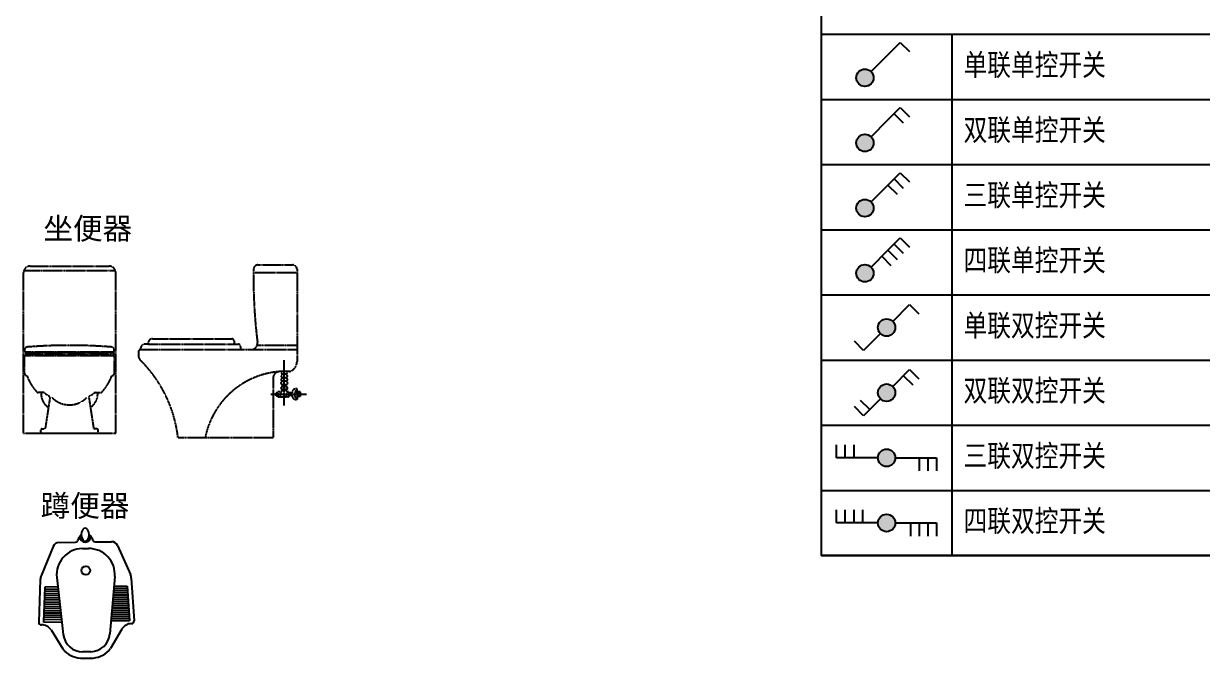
# Model space of a CAD drawing. Extents: x -153478 to 95136, y -45571 to 574449.
# Drawn here: x 83763 to 89190, y 13589 to 16512 of the extents above; entities that cross this region are included whole.
import ezdxf

# ---------------------------------------------------------------- set-up
doc = ezdxf.new("R2010")
doc.units = 0
doc.header["$LTSCALE"] = 10
doc.header["$MEASUREMENT"] = 0
doc.linetypes.add('DASH', pattern=[0.35, 0.25, -0.1])
doc.layers.get('0').update_dxf_attribs({"linetype": 'CONTINUOUS'})
for name, color, linetype in [('A 活动家具', 43, 'CONTINUOUS'), ('K地漏', 43, 'CONTINUOUS'), ('SHY强弱电开关', 1, 'CONTINUOUS')]:
    doc.layers.add(name, color=color, linetype=linetype)
doc.styles.add('-宋体', font='simhei.ttf', dxfattribs={"width": 0.8})
doc.styles.add('中文说明', font='simhei.ttf')

# ---------------------------------------------------------------- blocks, each defined once
blk = doc.blocks.new('*U87')
at = {"linetype": 'ByBlock'}
h = blk.add_hatch(color=0, dxfattribs=at)
edge = h.paths.add_edge_path()
edge.add_arc((0, 0), 40, 0, 360)
for p, q in [((106.1, 106.1), (162.6, 162.6)), ((162.6, 162.6), (205.1, 120.2)), ((28.3, 28.3), (106.1, 106.1))]:
    blk.add_line(p, q)
at = {"color": 0, "linetype": 'ByBlock'}
blk.add_circle((0, 0), 40, dxfattribs=at)
blk = doc.blocks.new('*U85')
at = {"linetype": 'ByBlock'}
h = blk.add_hatch(color=0, dxfattribs=at)
edge = h.paths.add_edge_path()
edge.add_arc((0, 0), 40, 0, 360)
for p, q in [((106.1, 106.1), (162.6, 162.6)), ((134.4, 134.4), (176.8, 91.9)), ((162.6, 162.6), (205.1, 120.2)), ((28.3, 28.3), (106.1, 106.1))]:
    blk.add_line(p, q)
at = {"color": 0, "linetype": 'ByBlock'}
blk.add_circle((0, 0), 40, dxfattribs=at)
blk = doc.blocks.new('*U71')
at = {"linetype": 'ByBlock'}
h = blk.add_hatch(color=0, dxfattribs=at)
edge = h.paths.add_edge_path()
edge.add_arc((0, 0), 40, 0, 360)
for p, q in [((106.1, 106.1), (162.6, 162.6)), ((134.4, 134.4), (176.8, 91.9)), ((162.6, 162.6), (205.1, 120.2)), ((28.3, 28.3), (106.1, 106.1)), ((106.1, 106.1), (148.5, 63.6))]:
    blk.add_line(p, q)
at = {"color": 0, "linetype": 'ByBlock'}
blk.add_circle((0, 0), 40, dxfattribs=at)
blk = doc.blocks.new('*U72')
at = {"linetype": 'ByBlock'}
h = blk.add_hatch(color=0, dxfattribs=at)
edge = h.paths.add_edge_path()
edge.add_arc((0, 0), 40, 0, 360)
for p, q in [((106.1, 106.1), (162.6, 162.6)), ((134.4, 134.4), (176.8, 91.9)), ((162.6, 162.6), (205.1, 120.2)), ((28.3, 28.3), (106.1, 106.1)), ((77.8, 77.8), (120.2, 35.4)), ((106.1, 106.1), (148.5, 63.6))]:
    blk.add_line(p, q)
at = {"color": 0, "linetype": 'ByBlock'}
blk.add_circle((0, 0), 40, dxfattribs=at)
blk = doc.blocks.new('*U73')
at = {"linetype": 'ByBlock'}
h = blk.add_hatch(color=0, dxfattribs=at)
edge = h.paths.add_edge_path()
edge.add_arc((0, 0), 40, 0, 360)
for p, q in [((28.3, 28.3), (106.1, 106.1)), ((106.1, 106.1), (148.5, 63.6)), ((-28.3, -28.3), (-106.1, -106.1)), ((-106.1, -106.1), (-148.5, -63.6))]:
    blk.add_line(p, q)
at = {"color": 0, "linetype": 'ByBlock'}
blk.add_circle((0, 0), 40, dxfattribs=at)
blk = doc.blocks.new('*U74')
at = {"linetype": 'ByBlock'}
h = blk.add_hatch(color=0, dxfattribs=at)
edge = h.paths.add_edge_path()
edge.add_arc((0, 0), 40, 0, 360)
for p, q in [((28.3, 28.3), (106.1, 106.1)), ((77.8, 77.8), (120.2, 35.4)), ((106.1, 106.1), (148.5, 63.6)), ((-77.8, -77.8), (-120.2, -35.4)), ((-28.3, -28.3), (-106.1, -106.1)), ((-106.1, -106.1), (-148.5, -63.6))]:
    blk.add_line(p, q)
at = {"color": 0, "linetype": 'ByBlock'}
blk.add_circle((0, 0), 40, dxfattribs=at)
blk = doc.blocks.new('*U75')
at = {"linetype": 'ByBlock'}
h = blk.add_hatch(color=0, dxfattribs=at)
edge = h.paths.add_edge_path()
edge.add_arc((0, 0), 40, 0, 360)
for p, q in [((106.1, 106.1), (162.6, 162.6)), ((134.4, 134.4), (176.8, 91.9)), ((162.6, 162.6), (205.1, 120.2)), ((28.3, 28.3), (106.1, 106.1)), ((106.1, 106.1), (148.5, 63.6)), ((-28.3, -28.3), (-106.1, -106.1)), ((-134.4, -134.4), (-176.8, -91.9)), ((-106.1, -106.1), (-162.6, -162.6)), ((-106.1, -106.1), (-148.5, -63.6)), ((-162.6, -162.6), (-205.1, -120.2))]:
    blk.add_line(p, q)
at = {"color": 0, "linetype": 'ByBlock'}
blk.add_circle((0, 0), 40, dxfattribs=at)
blk = doc.blocks.new('*U76')
at = {"linetype": 'ByBlock'}
h = blk.add_hatch(color=0, dxfattribs=at)
edge = h.paths.add_edge_path()
edge.add_arc((0, 0), 40, 0, 360)
for p, q in [((106.1, 106.1), (162.6, 162.6)), ((134.4, 134.4), (176.8, 91.9)), ((162.6, 162.6), (205.1, 120.2)), ((28.3, 28.3), (106.1, 106.1)), ((77.8, 77.8), (120.2, 35.4)), ((106.1, 106.1), (148.5, 63.6)), ((-77.8, -77.8), (-120.2, -35.4)), ((-28.3, -28.3), (-106.1, -106.1)), ((-134.4, -134.4), (-176.8, -91.9)), ((-106.1, -106.1), (-162.6, -162.6)), ((-106.1, -106.1), (-148.5, -63.6)), ((-162.6, -162.6), (-205.1, -120.2))]:
    blk.add_line(p, q)
at = {"color": 0, "linetype": 'ByBlock'}
blk.add_circle((0, 0), 40, dxfattribs=at)
blk = doc.blocks.new('A$C1AE12A9F')
at = {"layer": 'K地漏'}
for p, q in [((66.4, 515.1, -450), (11.1, 380.6, -450)), ((93.7, 533.7, -450), (169.1, 534.8, -450)), ((259.9, 536, -450), (335.3, 537, -450)), ((363.1, 519.2, -450), (422.1, 386.3, -450)), ((7.4, 363.5, -450), (0, 166.4, -450)), ((426.3, 369.2, -450), (439.1, 172.4, -450)), ((56.7, 130.5, -450), (111.5, 43, -450)), ((383.4, 135, -450), (331, 46, -450)), ((239.6, 0.5, -450), (204.1, 0, -450)), ((204.1, 0, -450), (239.6, 0.5, -450))]:
    blk.add_line(p, q, dxfattribs=at)
at = {"layer": 'K地漏', "color": 43}
for p, q in [((200.9, 505.2, -450), (229, 505.6, -450)), ((83.2, 372.7, -450), (113, 109.8, -450)), ((350.3, 376.3, -450), (327.6, 112.8, -450)), ((239.2, 30.5, -450), (203.7, 30, -450))]:
    blk.add_line(p, q, dxfattribs=at)
at = {"layer": 'K地漏', "color": 49}
for p, q in [((27.9, 327.7, -450), (21.7, 167, -450)), ((88.7, 328.6, -450), (27.9, 327.7, -450)), ((346, 332.1, -450), (406.7, 332.9, -450)), ((406.7, 332.9, -450), (417.4, 172.4, -450)), ((93.9, 278.6, -450), (26, 277.7, -450)), ((92.7, 288.6, -450), (26.4, 287.7, -450)), ((91.6, 298.6, -450), (26.8, 297.7, -450)), ((90.5, 308.6, -450), (27.2, 307.7, -450)), ((89.3, 318.6, -450), (27.6, 317.7, -450)), ((341.3, 272, -450), (410.7, 273, -450)), ((342.2, 282, -450), (410, 283, -450)), ((343, 292, -450), (409.4, 292.9, -450)), ((343.9, 302.1, -450), (408.7, 302.9, -450)), ((344.8, 312.1, -450), (408, 312.9, -450)), ((345.6, 322.1, -450), (407.4, 322.9, -450)), ((100.7, 218.7, -450), (23.7, 217.7, -450)), ((99.5, 228.7, -450), (24.1, 227.7, -450)), ((98.4, 238.7, -450), (24.4, 237.7, -450)), ((97.3, 248.7, -450), (24.8, 247.7, -450)), ((96.1, 258.7, -450), (25.2, 257.7, -450)), ((95, 268.6, -450), (25.6, 267.7, -450)), ((337, 222, -450), (414, 223, -450)), ((337.9, 232, -450), (413.3, 233, -450)), ((338.7, 242, -450), (412.7, 243, -450)), ((339.6, 252, -450), (412, 253, -450)), ((340.4, 262, -450), (411.4, 263, -450)), ((21.7, 167, -450), (106.4, 168.1, -450)), ((105.2, 178.8, -450), (22.1, 177.6, -450)), ((104.1, 188.8, -450), (22.5, 187.6, -450)), ((102.9, 198.7, -450), (22.9, 197.7, -450)), ((101.8, 208.7, -450), (23.3, 207.7, -450)), ((417.4, 172.4, -450), (332.6, 171.2, -450)), ((333.6, 181.9, -450), (416.7, 183, -450)), ((334.4, 191.9, -450), (416, 193, -450)), ((335.3, 201.9, -450), (415.3, 203, -450)), ((336.1, 211.9, -450), (414.7, 213, -450))]:
    blk.add_line(p, q, dxfattribs=at)
blk.add_circle((216.3, 404.2, -450), 20, dxfattribs=at)
at = {"layer": 'K地漏'}
for centre, radius, start, end in [((213.8, 585.3, -450), 13.4, 35.6138, 145.9543), ((241.4, 520.2, -450), 66.5, 132.919, 161.2839), ((214.2, 560.2, -450), 25, 180.7841, 0.7841), ((240.4, 569.5, -450), 44.3, 148.2389, 213.3292), ((214.3, 553, -450), 13.4, 215.6138, 325.9543), ((187.7, 568.8, -450), 44.3, 328.2389, 33.3292), ((188.1, 519.5, -450), 66.5, 20.2842, 48.6491), ((94.2, 503.7, -450), 30, 90.7841, 157.6462), ((169, 544.8, -450), 10, 270.7841, 341.2839), ((259.8, 546, -450), 10, 200.2842, 270.7841), ((335.7, 507, -450), 30, 23.9219, 90.7841), ((57.3, 361.6, -450), 50, 157.6462, 177.857), ((376.4, 366, -450), 50, 3.7111, 23.9219), ((12, 166, -450), 12, 177.857, 272.176), ((427.1, 171.6, -450), 12, 269.3921, 3.7111), ((14.3, 104, -450), 50, 32.055, 92.176), ((426.4, 109.7, -450), 50, 89.3921, 149.5131), ((153.9, 69.6, -450), 50, 212.055, 226.0748), ((202.5, 120, -450), 120, 226.0748, 270.7841), ((238, 120.5, -450), 120, 270.7841, 315.4933), ((287.9, 71.4, -450), 50, 315.4933, 329.5131)]:
    blk.add_arc(centre, radius, start, end, dxfattribs=at)
at = {"layer": 'K地漏', "color": 43}
for centre, radius, start, end in [((202.5, 385.2, -450), 120, 90.7841, 185.9925), ((230.6, 385.6, -450), 120, 355.5756, 90.7841), ((202.5, 120, -450), 90, 186.4786, 270.7841), ((238, 120.5, -450), 90, 270.7841, 355.0895)]:
    blk.add_arc(centre, radius, start, end, dxfattribs=at)
blk = doc.blocks.new('A$C1C374184')
at = {"layer": 'A 活动家具', "linetype": 'DASH', "ltscale": 0.25}
for p, q in [((30, 768.4), (394.3, 768.4)), ((0, 0), (0, 738.4)), ((1.7, 748.4), (422.6, 748.4)), ((424.3, 0), (424.3, 738.4)), ((4.8, 382.7), (4.8, 377.9)), ((417.2, 377.9), (417.2, 382.7)), ((4.8, 274.8), (4.8, 353.4)), ((8.4, 374.3), (413.6, 374.3)), ((8.4, 357), (413.6, 357)), ((417.2, 353.4), (417.2, 274.8)), ((92.8, 186), (66.6, 186)), ((121.5, 164.4), (99.8, 23.1)), ((300.4, 164.4), (322.2, 23.1)), ((329.1, 186), (355.3, 186)), ((78.8, 5), (78.8, 13.8)), ((83.8, 18.8), (94.8, 18.8)), ((338.1, 18.8), (327.1, 18.8)), ((343.1, 5), (343.1, 13.8)), ((0, 0), (424.3, 0)), ((83.8, 0), (338.1, 0))]:
    blk.add_line(p, q, dxfattribs=at)
blk.add_lwpolyline([(413.6, 371), (413.6, 360.8), (9.8, 360.8), (9.8, 371)], close=True, dxfattribs=at)
for centre, radius, start, end in [((30, 738.4), 30, 90, 180), ((394.3, 738.4), 30, 0, 90), ((17.9, 383), 13.2, 100.3876, 181.4571), ((211, -2045), 2448.8, 85.4231, 94.5769), ((404, 383), 13.2, 358.5429, 79.6124), ((8.4, 377.9), 3.6, 180, 270), ((8.4, 353.4), 3.6, 90, 180), ((413.6, 377.9), 3.6, 270, 0), ((413.6, 353.4), 3.6, 0, 90), ((15.6, 274.8), 10.8, 180, 270), ((406.4, 274.8), 10.8, 270, 0), ((211, 332.4), 207, 199.286, 224.4095), ((211, 332.4), 207, 315.5905, 340.714), ((66.6, 191), 5, 224.4095, 270), ((158.3, 181.3), 77.7, 176.5562, 235.4953), ((92.8, 181), 5, 52.027, 90), ((211, 332.4), 187, 232.027, 240.5506), ((116.6, 165.1), 5, 351.2545, 60.5506), ((211, 241.1), 111.4, 224.4427, 315.5573), ((305.4, 165.1), 5, 119.4494, 188.7455), ((211, 332.4), 187, 299.4494, 308.4969), ((263.7, 181.3), 77.7, 304.5047, 3.4438), ((329.1, 181), 5, 90, 127.973), ((355.3, 191), 5, 270, 315.5905), ((355.3, 191), 5, 270, 315.5905), ((83.8, 13.8), 5, 90, 180), ((83.8, 5), 5, 180, 270), ((94.8, 23.8), 5, 270, 351.591), ((327.1, 23.8), 5, 188.409, 270), ((338.1, 13.8), 5, 0, 90), ((338.1, 5), 5, 270, 0)]:
    blk.add_arc(centre, radius, start, end, dxfattribs=at)
blk = doc.blocks.new('A$C0C3E7C42')
at = {"layer": 'A 活动家具', "linetype": 'DASH', "ltscale": 0.25}
for p, q in [((529.8, 760.1), (730, 760.1)), ((550, 795.1), (710, 795.1)), ((730, 775.1), (730, 351)), ((45, 435), (45, 430)), ((65, 455), (430, 455)), ((440, 445), (440, 430)), ((0, 395), (0, 377.7)), ((10, 405), (10, 410)), ((10, 405), (470, 405)), ((45, 430), (30, 430)), ((45, 430), (440, 430)), ((440, 430), (460, 430)), ((470, 420), (470, 405)), ((470, 405), (518.1, 405)), ((518.1, 405), (730, 405)), ((546.3, 425), (730, 425)), ((671.5, 148), (671.5, 356.9)), ((620, 273.8), (620, 0)), ((696.7, 303.8), (650, 303.8)), ((678.7, 275.2), (664.3, 275.2)), ((678.2, 291.3), (664.9, 291.3)), ((681.1, 220.7), (661.9, 220.7)), ((679.9, 243.1), (662.5, 243.2)), ((680.6, 233.9), (662.5, 233.9)), ((679.3, 259.1), (663.7, 259.1)), ((609.2, 200), (773, 200)), ((641.9, 211.2), (641.9, 186)), ((656.7, 211.2), (641.9, 211.2)), ((680.6, 216.5), (662.3, 216.5)), ((691.1, 206.7), (691.1, 193.3)), ((730, 210.2), (730, 189.8)), ((731.1, 209.8), (731.5, 190.5)), ((733.3, 210), (735, 190)), ((738, 190.1), (736.9, 210.4)), ((739.5, 210.1), (739.7, 190.1)), ((741.5, 210.2), (741.7, 190.1)), ((182.2, 0), (620, 0))]:
    blk.add_line(p, q, dxfattribs=at)
for points in [[(662.5, 243.2), (662.5, 233.9)], [(680.6, 243.2), (680.6, 233.9)], [(642, 207), (633.3, 205.1), (633.3, 192.1)], [(642, 190.2), (633.3, 192.1), (633.3, 205.1)], [(744.1, 210.2), (744.1, 189.8)]]:
    blk.add_lwpolyline(points, dxfattribs=at)
for points in [[(744.1, 210.2), (730, 210.2), (730, 224.3), (730, 224.3), (726.4, 224.3, 0.44658), (707.5, 206.7), (691.1, 206.7), (691.1, 211.2), (686.4, 211.2)], [(744.1, 189.8), (730, 189.8), (730, 175.7), (730, 175.7), (726.4, 175.7, -0.44658), (707.5, 193.3), (691.1, 193.3), (691.1, 186), (641.9, 186)]]:
    blk.add_lwpolyline(points, format="xyb", dxfattribs=at)
for centre, radius, start, end in [((2903.7, 732.3), 2374, 178.9672, 187.1031), ((550, 775.1), 20, 90, 180), ((710, 775.1), 20, 0, 90), ((65, 435), 20, 90, 180), ((430, 445), 10, 0, 90), ((518.1, 435), 30, 270, 7.1031), ((10, 395), 10, 90, 180), ((30, 410), 20, 90, 180), ((460, 420), 10, 0, 90), ((30, 377.7), 30, 180, 225.3022), ((-411.3, -68.3), 597.4, 6.5629, 45.3022), ((680, 351), 50, 289.5138, 0), ((678.2, -72.9), 377.8, 94.2864, 168.878), ((650, 273.8), 30, 90, 180), ((664.7, 267.2), 8.06, 92.5333, 263.2982), ((665.3, 283.2), 8.06, 92.5333, 263.2982), ((665.8, 299.3), 8.06, 145.6955, 263.2982), ((677.2, 299.3), 8.06, 276.7018, 34.3045), ((677.8, 283.2), 8.06, 276.7018, 87.4667), ((678.4, 267.2), 8.06, 276.7018, 87.4667), ((664.1, 251.1), 8.06, 92.5333, 263.2982), ((662.7, 227.3), 6.61, 92.0604, 263.3547), ((656, 217.8), 6.59, 275.5783, 26.2733), ((655.5, 218.1), 6.92, 279.3702, 22.4814), ((679, 251.1), 8.06, 276.7018, 87.4667), ((687, 217.8), 6.59, 153.7267, 264.4217), ((680.4, 227.3), 6.61, 276.6453, 87.9396), ((770.1, 196.9), 50, 146.8421, 205.1815), ((684.8, 194.3), 32.9, 148.9822, 194.7047), ((708.3, 193.9), 27.9, 141.6289, 196.5202), ((718.5, 199.9), 13, 147.9512, 212.0287)]:
    blk.add_arc(centre, radius, start, end, dxfattribs=at)

msp = doc.modelspace()

# ---------------------------------------------------------------- hatches: boundary and pattern name
h = msp.add_hatch()
h.set_pattern_fill('_USER', color=123, scale=300, pattern_type=0)
h.set_pattern_definition([(0, (87436.18, 23362.5), (0, 300), [])])
h.paths.add_polyline_path([(87436.2, 23362.5), (89936.2, 23362.5), (89936.2, 14062.5), (87436.2, 14062.5)])

# ---------------------------------------------------------------- linework, layer by layer
at = {"color": 123}
msp.add_line((88036.2, 16462.5), (88036.2, 14062.5), dxfattribs=at)
at = {"color": 1}
msp.add_lwpolyline([(87436.2, 23362.5), (89936.2, 23362.5), (89936.2, 14062.5), (87436.2, 14062.5)], close=True, dxfattribs=at)

# ---------------------------------------------------------------- block references
at = {"layer": 'A 活动家具', "linetype": 'DASH', "ltscale": 0.25}
for name, p in [('A$C1C374184', (83763.2, 14626.6)), ('A$C0C3E7C42', (84292, 14605.7))]:
    msp.add_blockref(name, p, dxfattribs=at)
at = {"layer": 'K地漏'}
msp.add_blockref('A$C1AE12A9F', (83832.9, 13589.3), dxfattribs=at)
at = {"layer": 'SHY强弱电开关'}
for name, p in [('*U87', (87636.2, 16262.5)), ('*U85', (87636.2, 15962.5)), ('*U71', (87636.2, 15662.5)), ('*U72', (87636.2, 15362.5)), ('*U73', (87736.2, 15112.5)), ('*U74', (87736.2, 14812.5))]:
    msp.add_blockref(name, p, dxfattribs=at)
at = {"layer": 'SHY强弱电开关', "rotation": 315}
for name, p in [('*U75', (87736.2, 14512.5)), ('*U76', (87736.2, 14212.5))]:
    msp.add_blockref(name, p, dxfattribs=at)

# ---------------------------------------------------------------- texts
at = {"char_height": 100, "attachment_point": 1, "style": '-宋体'}
for s, insert in [(' 单联单控开关', (88036.2, 16372.5)), (' 双联单控开关', (88036.2, 16072.5)), (' 三联单控开关', (88036.2, 15772.5)), (' 四联单控开关', (88036.2, 15472.5)), (' 单联双控开关', (88036.2, 15172.5)), (' 双联双控开关', (88036.2, 14872.5)), (' 三联双控开关', (88036.2, 14572.5)), (' 四联双控开关', (88036.2, 14272.5))]:
    msp.add_mtext_dynamic_manual_height_columns(s, width=1900, gutter_width=300, heights=[0], dxfattribs=dict(at, insert=insert))
at = {"color": 1, "char_height": 100, "width": 634.527, "attachment_point": 1, "style": '中文说明'}
for s, insert in [('{\\fPMingLiU|b0|i0|c134|p18;坐便器}', (83854.4, 15618.5)), ('{\\fPMingLiU|b0|i0|c134|p18;蹲便器}', (83841.8, 14341.9))]:
    msp.add_mtext(s, dxfattribs=dict(at, insert=insert))

doc.saveas('drawing.dxf')
